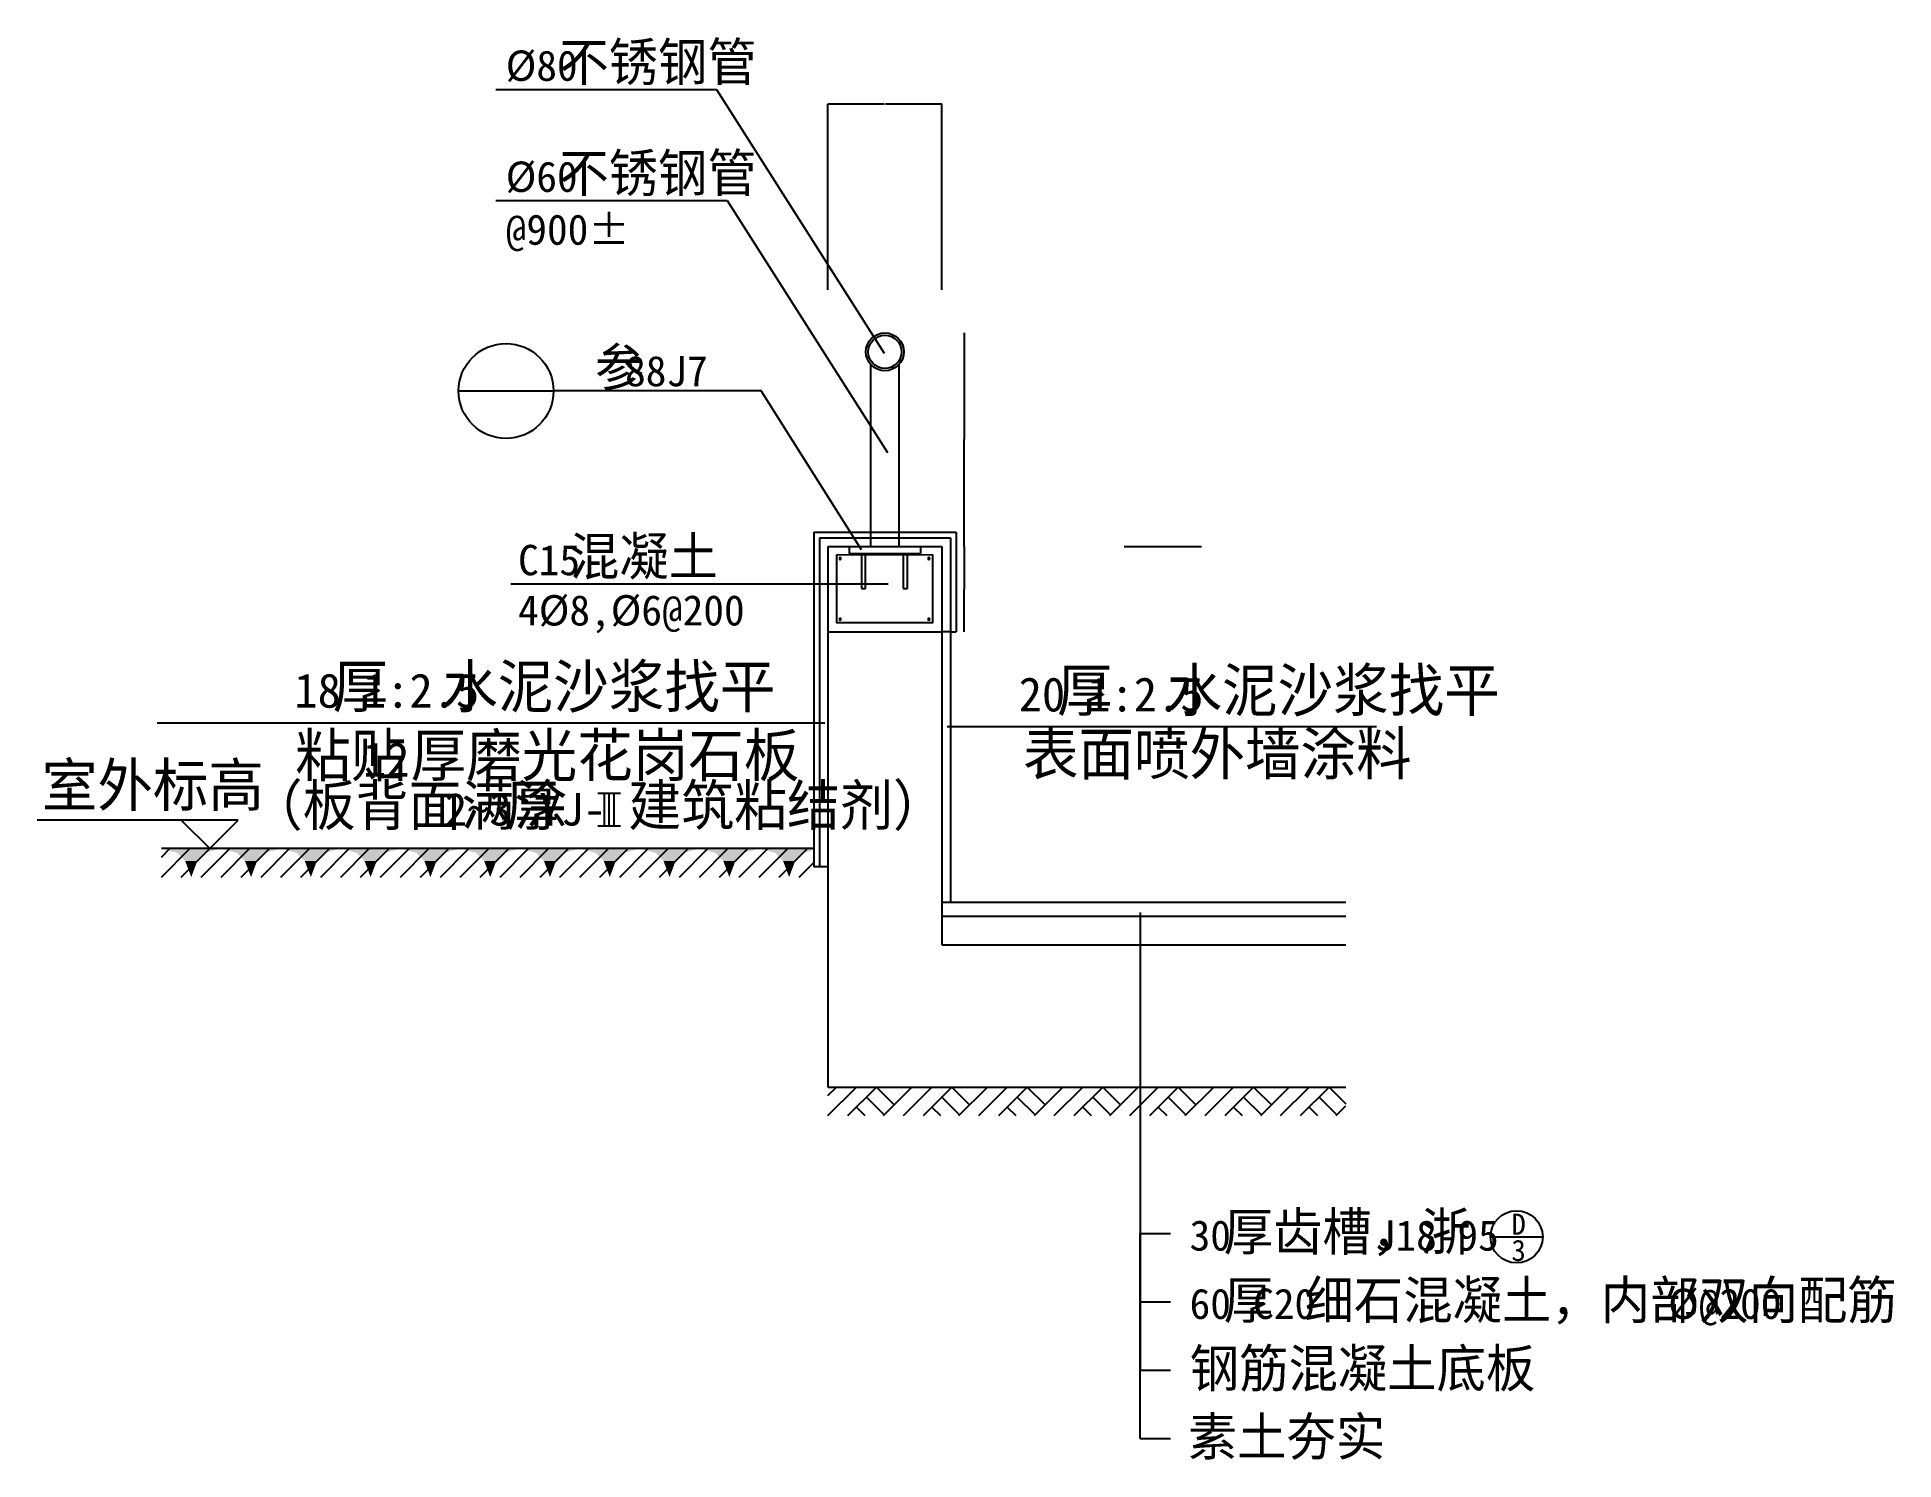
# Model space of a CAD drawing. Header units: metres. Extents: x 6370 to 10283, y 8875 to 11873.
import ezdxf

# ---------------------------------------------------------------- set-up
doc = ezdxf.new("R2010")
doc.units = ezdxf.units.M
for name, color, linetype in [('PUB_DIM', 3, 'Continuous'), ('PUB_HATCH', 140, 'Continuous'), ('PUB_TEXT', 7, 'Continuous'), ('SEE', 211, 'Continuous'), ('WALL', 255, 'Continuous'), ('引出线', 112, 'Continuous'), ('配筋', 7, 'Continuous')]:
    doc.layers.add(name, color=color, linetype=linetype)
doc.dimstyles.get("Standard").update_dxf_attribs({"dimtxt": 2.5, "dimasz": 2.5, "dimexe": 1.25, "dimexo": 0.625, "dimtad": 1, "dimcen": 2.5, "dimazin": 3, "dimtfac": 1, "dimtmove": 0, "dimatfit": 3})

# ---------------------------------------------------------------- blocks, each defined once
blk = doc.blocks.new('_INDEX')
blk.add_line((-0.5, 0), (0.5, 0))
blk.add_circle((0, 0), 0.5)
blk = doc.blocks.new('*D1')
for p, q in [((8036.18, 11340.55), (8036.18, 11732.39)), ((8036.43, 11732.39), (8154.68, 11732.39)), ((8157.68, 11732.39), (8275.93, 11732.39)), ((8276.18, 11340.55), (8276.18, 11732.39))]:
    blk.add_line(p, q)
at = {"layer": 'Defpoints'}
for p in [(8036.18, 11732.39), (8036.18, 11340.55), (8276.18, 11340.55)]:
    blk.add_point(p, dxfattribs=at)
at = {"layer": 'PUB_DIM', "insert": (8156.18, 11732.39), "char_height": 1, "attachment_point": 5}
blk.add_mtext('250', dxfattribs=at)
blk = doc.blocks.new('*D2')
for p, q in [((8323.26, 11250), (8323.26, 11025)), ((8323.01, 11025), (8322.76, 11025)), ((8323.26, 10800), (8323.26, 11025)), ((8323.26, 11025), (8323.26, 11025)), ((8323.51, 11025), (8323.76, 11025))]:
    blk.add_line(p, q)
at = {"layer": 'Defpoints'}
for p in [(8323.26, 11250), (8323.26, 11025), (8323.26, 10800)]:
    blk.add_point(p, dxfattribs=at)
at = {"layer": 'PUB_DIM', "insert": (8323.26, 11026.125), "char_height": 1, "attachment_point": 5}
blk.add_mtext('0', dxfattribs=at)
blk = doc.blocks.new('*D3')
for p, q in [((8323.26, 10800), (8323.26, 10710)), ((8323.01, 10710), (8322.76, 10710)), ((8323.26, 10620), (8323.26, 10710)), ((8323.26, 10710), (8323.26, 10710)), ((8323.51, 10710), (8323.76, 10710))]:
    blk.add_line(p, q)
at = {"layer": 'Defpoints'}
for p in [(8323.26, 10800), (8323.26, 10710), (8323.26, 10620)]:
    blk.add_point(p, dxfattribs=at)
at = {"layer": 'PUB_DIM', "insert": (8323.26, 10711.125), "char_height": 1, "attachment_point": 5}
blk.add_mtext('0', dxfattribs=at)

msp = doc.modelspace()

# ---------------------------------------------------------------- linework, layer by layer
at = {"layer": 'PUB_DIM'}
for p, q in [((7895.5, 11127.46), (7457.69, 11127.46)), ((8106.6, 10793.02), (7895.5, 11127.46)), ((8660.14, 10800), (8823.62, 10800)), ((6733.33, 10222.95), (6369.5, 10222.95)), ((6793.33, 10222.95), (6673.33, 10222.95)), ((6673.33, 10222.95), (6733.33, 10162.95)), ((6733.33, 10162.95), (6793.33, 10222.95)), ((9432.44, 9344.67), (9542.44, 9344.67))]:
    msp.add_line(p, q, dxfattribs=at)
msp.add_circle((9487.44, 9344.67), 55, dxfattribs=at)
at = {"layer": 'PUB_HATCH'}
for p, q in [((6631.33, 10144.95), (6649.33, 10162.95)), ((6631.33, 10102.95), (6691.33, 10162.95)), ((6673.33, 10102.95), (6733.33, 10162.95)), ((6715.33, 10102.95), (6775.33, 10162.95)), ((6757.33, 10102.95), (6817.33, 10162.95)), ((6799.33, 10102.95), (6859.33, 10162.95)), ((6841.33, 10102.95), (6901.33, 10162.95)), ((6883.33, 10102.95), (6943.33, 10162.95)), ((6925.33, 10102.95), (6985.33, 10162.95)), ((6967.33, 10102.95), (7027.33, 10162.95)), ((7009.33, 10102.95), (7069.33, 10162.95)), ((7051.33, 10102.95), (7111.33, 10162.95)), ((7093.33, 10102.95), (7153.33, 10162.95)), ((7135.33, 10102.95), (7195.33, 10162.95)), ((7177.33, 10102.95), (7237.33, 10162.95)), ((7219.33, 10102.95), (7279.33, 10162.95)), ((7261.33, 10102.95), (7321.33, 10162.95)), ((7303.33, 10102.95), (7363.33, 10162.95)), ((7345.33, 10102.95), (7405.33, 10162.95)), ((7387.33, 10102.95), (7447.33, 10162.95)), ((7429.33, 10102.95), (7489.33, 10162.95)), ((7471.33, 10102.95), (7531.33, 10162.95)), ((7513.33, 10102.95), (7573.33, 10162.95)), ((7555.33, 10102.95), (7615.33, 10162.95)), ((7597.33, 10102.95), (7657.33, 10162.95)), ((7639.33, 10102.95), (7699.33, 10162.95)), ((7681.33, 10102.95), (7741.33, 10162.95)), ((7723.33, 10102.95), (7783.33, 10162.95)), ((7765.33, 10102.95), (7825.33, 10162.95)), ((7807.33, 10102.95), (7867.33, 10162.95)), ((7849.33, 10102.95), (7909.33, 10162.95)), ((7891.33, 10102.95), (7951.33, 10162.95)), ((7933.33, 10102.95), (7993.33, 10162.95)), ((7975.33, 10102.95), (8006.18, 10133.8)), ((8036.18, 9600.29), (8096.18, 9660.29)), ((8036.18, 9642.29), (8054.18, 9660.29)), ((8078.18, 9600.29), (8138.18, 9660.29)), ((8117.18, 9639.29), (8154.68, 9601.79)), ((8138.18, 9660.29), (8175.68, 9622.79)), ((8153.18, 9600.29), (8213.18, 9660.29)), ((8195.18, 9600.29), (8255.18, 9660.29)), ((8237.18, 9600.29), (8297.18, 9660.29)), ((8276.18, 9639.29), (8313.68, 9601.79)), ((8297.18, 9660.29), (8334.68, 9622.79)), ((8312.18, 9600.29), (8372.18, 9660.29)), ((8354.18, 9600.29), (8414.18, 9660.29)), ((8396.18, 9600.29), (8456.18, 9660.29)), ((8435.18, 9639.29), (8472.68, 9601.79)), ((8456.18, 9660.29), (8493.68, 9622.79)), ((8471.18, 9600.29), (8531.18, 9660.29)), ((8513.18, 9600.29), (8573.18, 9660.29)), ((8555.18, 9600.29), (8615.18, 9660.29)), ((8594.18, 9639.29), (8631.68, 9601.79)), ((8615.18, 9660.29), (8652.68, 9622.79)), ((8630.18, 9600.29), (8690.18, 9660.29)), ((8672.18, 9600.29), (8732.18, 9660.29)), ((8714.18, 9600.29), (8774.18, 9660.29)), ((8753.18, 9639.29), (8790.68, 9601.79)), ((8774.18, 9660.29), (8811.68, 9622.79)), ((8789.18, 9600.29), (8849.18, 9660.29)), ((8831.18, 9600.29), (8891.18, 9660.29)), ((8873.18, 9600.29), (8933.18, 9660.29)), ((8912.18, 9639.29), (8949.68, 9601.79)), ((8933.18, 9660.29), (8970.68, 9622.79)), ((8948.18, 9600.29), (9008.18, 9660.29)), ((8990.18, 9600.29), (9050.18, 9660.29)), ((9032.18, 9600.29), (9092.18, 9660.29)), ((9071.18, 9639.29), (9108.68, 9601.79)), ((9092.18, 9660.29), (9127.68, 9624.79)), ((8096.18, 9618.29), (8114.18, 9600.29)), ((8255.18, 9618.29), (8273.18, 9600.29)), ((8414.18, 9618.29), (8432.18, 9600.29)), ((8573.18, 9618.29), (8591.18, 9600.29)), ((8732.18, 9618.29), (8750.18, 9600.29)), ((8891.18, 9618.29), (8909.18, 9600.29)), ((9050.18, 9618.29), (9068.18, 9600.29)), ((9107.18, 9600.29), (9127.68, 9620.79))]:
    msp.add_line(p, q, dxfattribs=at)
for points in [[(6631.33, 10162.95), (6757.33, 10162.95), (6664.93, 10153.95), (6723.73, 10153.95)], [(6664.93, 10153.95), (6723.73, 10153.95), (6681.73, 10136.55), (6706.93, 10136.55)], [(6681.73, 10136.55), (6706.93, 10136.55), (6694.33, 10102.95)], [(6757.33, 10162.95), (6883.33, 10162.95), (6790.93, 10153.95), (6849.73, 10153.95)], [(6790.93, 10153.95), (6849.73, 10153.95), (6807.73, 10136.55), (6832.93, 10136.55)], [(6807.73, 10136.55), (6832.93, 10136.55), (6820.33, 10102.95)], [(6883.33, 10162.95), (7009.33, 10162.95), (6916.93, 10153.95), (6975.73, 10153.95)], [(6916.93, 10153.95), (6975.73, 10153.95), (6933.73, 10136.55), (6958.93, 10136.55)], [(6933.73, 10136.55), (6958.93, 10136.55), (6946.33, 10102.95)], [(7009.33, 10162.95), (7135.33, 10162.95), (7042.93, 10153.95), (7101.73, 10153.95)], [(7042.93, 10153.95), (7101.73, 10153.95), (7059.73, 10136.55), (7084.93, 10136.55)], [(7059.73, 10136.55), (7084.93, 10136.55), (7072.33, 10102.95)], [(7135.33, 10162.95), (7261.33, 10162.95), (7168.93, 10153.95), (7227.73, 10153.95)], [(7168.93, 10153.95), (7227.73, 10153.95), (7185.73, 10136.55), (7210.93, 10136.55)], [(7185.73, 10136.55), (7210.93, 10136.55), (7198.33, 10102.95)], [(7261.33, 10162.95), (7387.33, 10162.95), (7294.93, 10153.95), (7353.73, 10153.95)], [(7294.93, 10153.95), (7353.73, 10153.95), (7311.73, 10136.55), (7336.93, 10136.55)], [(7311.73, 10136.55), (7336.93, 10136.55), (7324.33, 10102.95)], [(7387.33, 10162.95), (7513.33, 10162.95), (7420.93, 10153.95), (7479.73, 10153.95)], [(7420.93, 10153.95), (7479.73, 10153.95), (7437.73, 10136.55), (7462.93, 10136.55)], [(7437.73, 10136.55), (7462.93, 10136.55), (7450.33, 10102.95)], [(7513.33, 10162.95), (7639.33, 10162.95), (7546.93, 10153.95), (7605.73, 10153.95)], [(7546.93, 10153.95), (7605.73, 10153.95), (7563.73, 10136.55), (7588.93, 10136.55)], [(7563.73, 10136.55), (7588.93, 10136.55), (7576.33, 10102.95)], [(7639.33, 10162.95), (7765.33, 10162.95), (7672.93, 10153.95), (7731.73, 10153.95)], [(7672.93, 10153.95), (7731.73, 10153.95), (7689.73, 10136.55), (7714.93, 10136.55)], [(7689.73, 10136.55), (7714.93, 10136.55), (7702.33, 10102.95)], [(7765.33, 10162.95), (7891.33, 10162.95), (7798.93, 10153.95), (7857.73, 10153.95)], [(7798.93, 10153.95), (7857.73, 10153.95), (7815.73, 10136.55), (7840.93, 10136.55)], [(7815.73, 10136.55), (7840.93, 10136.55), (7828.33, 10102.95)], [(7891.33, 10162.95), (8006.18, 10162.95), (7924.93, 10153.95), (8006.18, 10159.97)], [(8006.18, 10159.97), (8006.18, 10159.97), (7924.93, 10153.95), (7983.73, 10153.95)], [(7924.93, 10153.95), (7983.73, 10153.95), (7941.73, 10136.55), (7966.93, 10136.55)], [(7941.73, 10136.55), (7966.93, 10136.55), (7954.33, 10102.95)]]:
    msp.add_solid(points, dxfattribs=at)
at = {"layer": 'PUB_TEXT'}
for p, q in [((8081.18, 10800), (8081.18, 10785)), ((8231.18, 10800), (8231.18, 10785)), ((7551.45, 10280.11), (7599.13, 10280.11)), ((7565.29, 10210.78), (7565.29, 10280.11)), ((7575.29, 10210.78), (7575.29, 10280.11)), ((7585.29, 10210.78), (7585.29, 10280.11)), ((7551.45, 10210.78), (7599.13, 10210.78)), ((8694.36, 10028.24), (8694.36, 9063.64)), ((8694.36, 8919.64), (8694.36, 9351.64)), ((8694.36, 9351.64), (8758.36, 9351.64)), ((8694.36, 9207.64), (8758.36, 9207.64)), ((8694.36, 9063.64), (8758.36, 9063.64)), ((8694.36, 8919.64), (8758.36, 8919.64))]:
    msp.add_line(p, q, dxfattribs=at)
at = {"layer": 'SEE'}
for p, q in [((8126.18, 10800), (8126.18, 11183.54)), ((8186.18, 10800), (8186.18, 11183.54)), ((8006.18, 10830), (8306.18, 10830)), ((8006.18, 10830), (8006.18, 10124.32)), ((8018.18, 10818), (8294.18, 10818)), ((8018.18, 10818), (8018.18, 10124.32)), ((8294.18, 10818), (8294.18, 10620)), ((8306.18, 10830), (8306.18, 10620)), ((8106.6, 10785), (8106.6, 10711.35)), ((8115.19, 10711.35), (8115.19, 10785)), ((8194.89, 10785), (8194.89, 10711.35)), ((8203.47, 10711.35), (8203.47, 10785)), ((8106.6, 10711.35), (8115.19, 10711.35)), ((8194.89, 10711.35), (8203.47, 10711.35)), ((8294.18, 10620), (8294.18, 10050.29)), ((8294.18, 10620), (8306.18, 10620)), ((8018.18, 10124.32), (8006.18, 10124.32)), ((8036.18, 10124.32), (8018.18, 10124.32)), ((8276.18, 10050.29), (9127.68, 10050.29))]:
    msp.add_line(p, q, dxfattribs=at)
for radius in [40, 35]:
    msp.add_circle((8156.18, 11210), radius, dxfattribs=at)
at = {"layer": 'WALL'}
for p, q in [((8036.18, 10800), (8036.18, 10620)), ((8036.18, 10800), (8081.18, 10800)), ((8081.18, 10800), (8231.18, 10800)), ((8081.18, 10785), (8231.18, 10785)), ((8231.18, 10800), (8276.18, 10800)), ((8276.18, 10800), (8276.18, 10620)), ((8036.18, 10620), (8276.18, 10620)), ((8036.18, 10620), (8036.18, 9660.29)), ((8276.18, 10620), (8276.18, 9960.29)), ((8294.18, 10620), (8276.18, 10620)), ((8006.18, 10162.95), (6631.33, 10162.95)), ((8276.18, 10020.29), (9127.68, 10020.29)), ((8276.18, 9960.29), (9127.68, 9960.29)), ((8036.18, 9660.29), (9127.68, 9660.29))]:
    msp.add_line(p, q, dxfattribs=at)
at = {"layer": '引出线'}
for p, q in [((7336.07, 11762.73), (7801.19, 11762.73)), ((7801.19, 11762.73), (8154.5, 11207.14)), ((7336.07, 11528.69), (7824.09, 11528.69)), ((7824.09, 11528.69), (8161.47, 10998.14)), ((7367.7, 10720.7), (8162.9, 10720.7)), ((6622.32, 10428.35), (8029.4, 10428.35)), ((8287.62, 10420.38), (9191.88, 10420.38))]:
    msp.add_line(p, q, dxfattribs=at)
at = {"layer": '配筋'}
msp.add_lwpolyline([(8054.05, 10781.93), (8054.05, 10639.19), (8257.43, 10639.19), (8257.43, 10781.77)], close=True, dxfattribs=at)
for points in [[(8059.56, 10774.51, 1), (8063.56, 10774.51, 1)], [(8247.05, 10774.51, 1), (8251.05, 10774.51, 1)], [(8059.56, 10646.23, 1), (8063.56, 10646.23, 1)], [(8247.05, 10646.23, 1), (8251.05, 10646.23, 1)]]:
    msp.add_lwpolyline(points, format="xyb", close=True, dxfattribs=at)

# ---------------------------------------------------------------- block references
at = {"layer": 'PUB_DIM', "xscale": 200, "yscale": 200, "zscale": 200}
msp.add_blockref('_INDEX', (7357.69, 11127.46), dxfattribs=at)

# ---------------------------------------------------------------- texts
at = {"layer": 'PUB_DIM'}
for s, p in [('D', (9476.53, 9349)), ('3', (9476.53, 9293.78))]:
    msp.add_text(s, height=44.8, dxfattribs=at).set_placement(p)
at = {"layer": 'PUB_TEXT'}
for s, height, p in [('不锈钢管', 80, (7470.01, 11781.17)), ('%%C80', 64, (7356.98, 11781.17)), ('不锈钢管', 80, (7470.01, 11547.13)), ('%%C60', 64, (7356.98, 11547.13)), ('@900%%P', 64, (7356.98, 11435.67)), ('参', 80, (7545.44, 11137.46)), ('88J7', 64, (7608.63, 11137.46)), ('C15', 64, (7383.1, 10739.14)), ('混凝土', 80, (7492.32, 10739.14)), ('4%%C8,%%c6@200', 64, (7383.1, 10633.3)), ('18', 72, (6911.61, 10460.02)), ('厚', 90, (6992.42, 10460.02)), ('1:2.5', 72, (7056.21, 10460.02)), ('水泥沙浆找平', 90, (7223.28, 10460.02)), ('厚', 90, (8518.96, 10452.05)), ('水泥沙浆找平', 90, (8749.82, 10452.05)), ('20', 72, (8438.15, 10452.05)), ('1:2.5', 72, (8582.75, 10452.05)), ('粘贴', 90, (6913.54, 10314.85)), ('厚磨光花岗石板', 90, (7156.85, 10314.85)), ('表面喷外墙涂料', 90, (8447.26, 10318.46)), ('12', 72, (7056.21, 10314.85)), ('室外标高', 90, (6379.39, 10251.96)), ('（板背面满涂', 85.8, (6817.5, 10211.51)), ('厚', 85.8, (7357.05, 10211.51)), ('建筑粘结剂）', 85.8, (7615.32, 10211.51)), ('2~3', 68.64, (7229.02, 10211.51)), ('YJ-  ', 68.64, (7427.67, 10211.51)), ('厚齿槽，浙', 80, (8870.2, 9315.64)), ('30', 64, (8798.36, 9315.64)), ('J18-95', 64, (9188.7, 9315.64)), ('60', 64, (8798.36, 9171.64)), ('厚', 80, (8870.2, 9171.64)), ('C20', 64, (8932.38, 9171.64)), ('细石混凝土，内部双向配筋', 80, (9040.6, 9171.64)), ('%%C@200', 64, (9806.79, 9171.64)), ('钢筋混凝土底板', 80, (8798.72, 9027.64)), ('素土夯实', 80, (8794.72, 8883.64))]:
    msp.add_text(s, height=height, dxfattribs=at).set_placement(p)

# ---------------------------------------------------------------- dimensions: what is measured, and where the dimension line sits
at = {"layer": 'PUB_DIM'}
dim = msp.add_linear_dim(base=(8036.18, 11732.39), p1=(8036.18, 11340.55), p2=(8276.18, 11340.55), text='250', dimstyle='Standard', dxfattribs=at)
dim.commit()
dim.dimension.update_dxf_attribs({"geometry": '*D1', "text_midpoint": (8156.18, 11732.39)})
for base, p1, p2, picture, middle in [((8323.26, 11025), (8323.26, 11250), (8323.26, 10800), '*D2', (8323.26, 11026.125)), ((8323.26, 10710), (8323.26, 10800), (8323.26, 10620), '*D3', (8323.26, 10711.125))]:
    dim = msp.add_linear_dim(base=base, p1=p1, p2=p2, dimstyle='Standard', dxfattribs=at)
    dim.commit()
    dim.dimension.update_dxf_attribs({"geometry": picture, "text_midpoint": middle})

doc.saveas('drawing.dxf')
